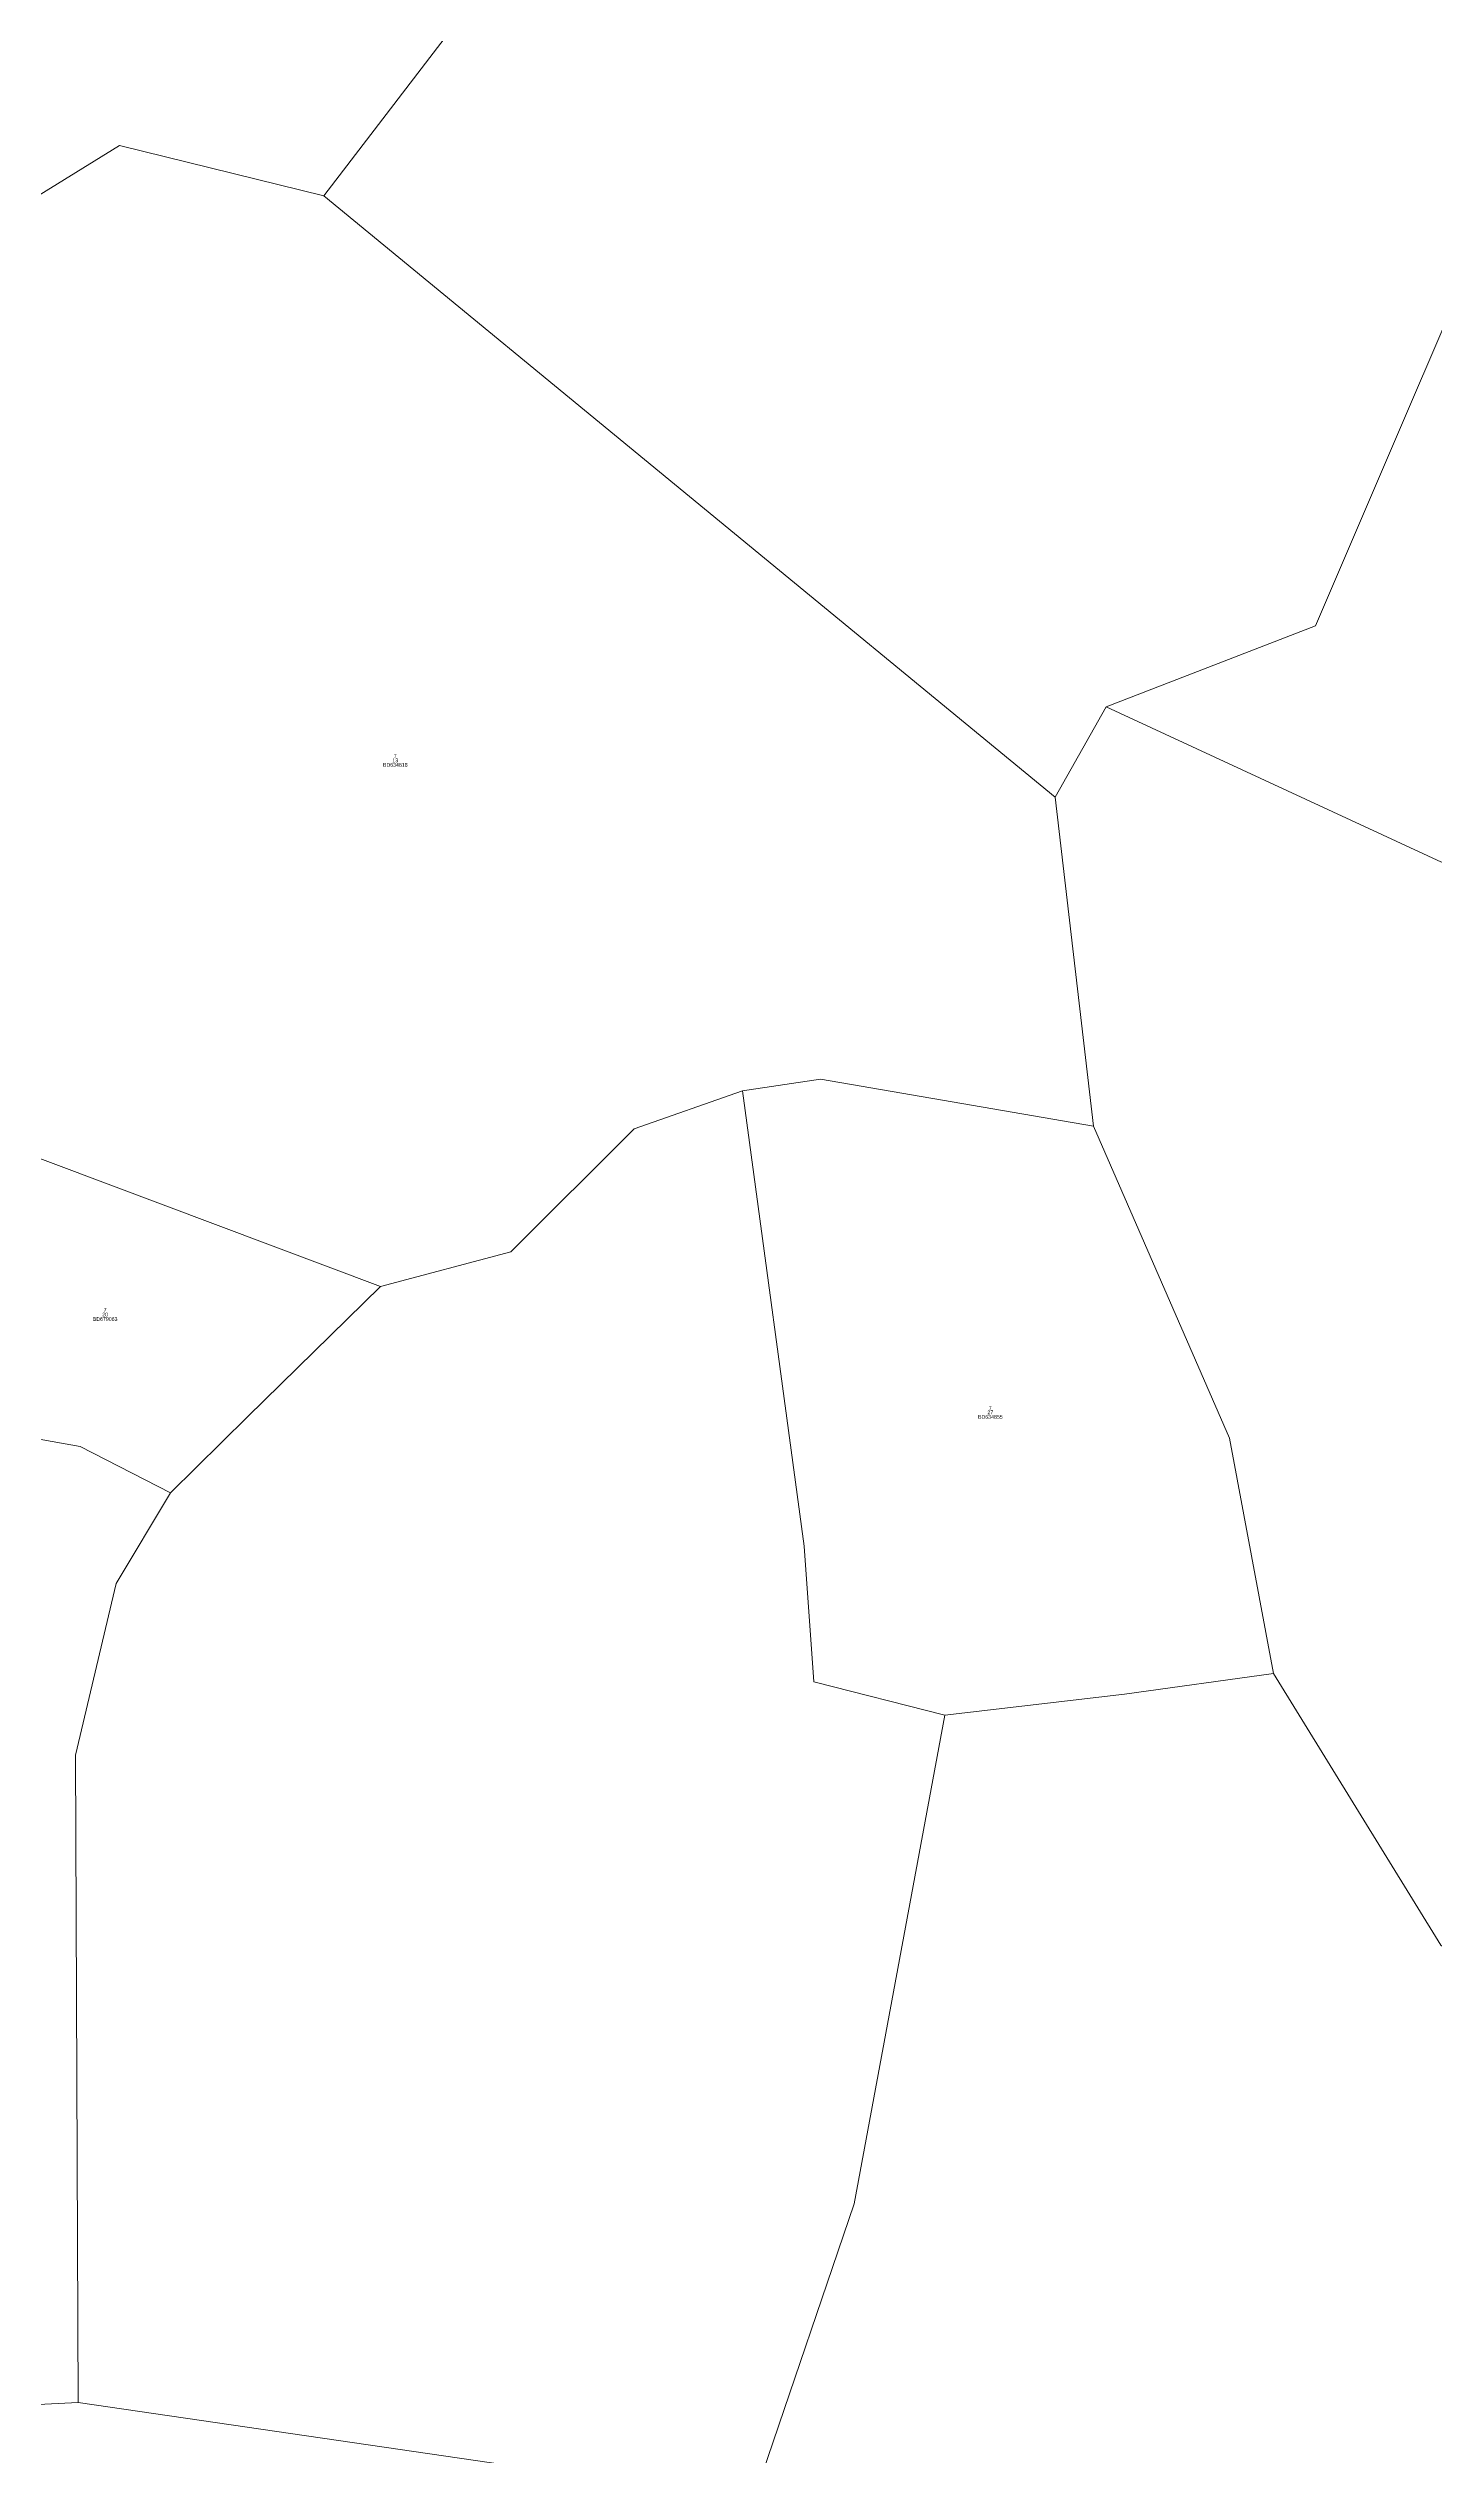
# Model space of a CAD drawing. Header units: metres. Extents: x 547915 to 556085, y 1814738 to 1822008.
# Drawn here: x 550730.6 to 550914.3, y 1819584.1 to 1819903.2 of the extents above; entities that cross this region are included whole.
import ezdxf
from ezdxf.enums import TextEntityAlignment as Align

# ---------------------------------------------------------------- set-up
doc = ezdxf.new("R2010")
doc.units = ezdxf.units.M
doc.header["$LTSCALE"] = 1.6
doc.layers.add('10', color=7, linetype='Continuous', lineweight=13)
doc.layers.add('23', color=7, linetype='Continuous', lineweight=13)
doc.layers.add('20', color=7, linetype='Continuous')

msp = doc.modelspace()

# ---------------------------------------------------------------- linework, layer by layer
at = {"layer": '10'}
for p, q in [((550767.1, 1819883.63), (550864.01, 1819803.92)), ((550774.61, 1819739.05), (550718.3, 1819760.2))]:
    msp.add_line(p, q, dxfattribs=at)
for points in [[(550767.1, 1819883.63), (550784.18, 1819905.95), (550788.59, 1819915.39), (550813.18, 1819959.67), (550820.25, 1819959.29), (550828.3, 1819992.45)], [(550870.77, 1819815.91), (550898.5, 1819826.62), (550927.04, 1819893.22), (550980.62, 1819900.7)], [(550767.1, 1819883.63), (550740.01, 1819890.3), (550726.95, 1819882.2)], [(550892.91, 1819687.77), (550887.08, 1819718.96), (550869.08, 1819760.31), (550864.01, 1819803.92), (550870.77, 1819815.91)], [(550987.37, 1819783.4), (550964.56, 1819792.6), (550941.48, 1819792.91), (550931.2, 1819796.63), (550915.21, 1819795.3), (550870.77, 1819815.91)], [(550822.55, 1819765.02), (550832.91, 1819766.53), (550869.08, 1819760.31)], [(550774.61, 1819739.05), (550791.86, 1819743.67), (550808.21, 1819759.97), (550822.55, 1819765.02)], [(550822.55, 1819765.02), (550830.72, 1819704.64), (550832.03, 1819686.69), (550849.39, 1819682.27)], [(550746.75, 1819711.72), (550756.95, 1819721.81), (550774.61, 1819739.05)], [(550746.75, 1819711.72), (550734.81, 1819717.87), (550712.22, 1819721.87), (550704.01, 1819691.15)], [(550746.75, 1819711.72), (550739.55, 1819699.7), (550734.16, 1819676.97), (550734.53, 1819591.17)], [(550849.39, 1819682.27), (550873.17, 1819685.03), (550892.91, 1819687.77)], [(550892.91, 1819687.77), (550915.11, 1819651.79), (550944.41, 1819631.72), (550961.87, 1819622.96), (550954.15, 1819590.58)], [(550825.2, 1819581.81), (550837.35, 1819617.5), (550849.39, 1819682.27)]]:
    msp.add_lwpolyline(points, dxfattribs=at)
at = {"layer": '23'}
msp.add_line((550704.61, 1819589.61), (550734.53, 1819591.17), dxfattribs=at)
msp.add_lwpolyline([(550734.53, 1819591.17), (550799.28, 1819581.72), (550825.2, 1819581.81)], dxfattribs=at)

# ---------------------------------------------------------------- texts
at = {"layer": '20'}
for s, p in [('BD634818', (550776.555, 1819807.95)), ('BD679063', (550738.11, 1819734.51)), ('BD634855', (550855.41, 1819721.54))]:
    msp.add_text(s, height=0.5, dxfattribs=at).set_placement(p, align=Align.CENTER)
for s, width, p in [('13', 0.95, (550776.555, 1819808.55)), ('7', 0.9, (550776.55, 1819809.15)), ('20', 0.95, (550738.105, 1819735.11)), ('7', 0.9, (550738.1, 1819735.71)), ('27', 0.95, (550855.405, 1819722.14)), ('7', 0.9, (550855.4, 1819722.74))]:
    msp.add_text(s, height=0.5, dxfattribs=dict(at, width=width)).set_placement(p, align=Align.CENTER)

doc.saveas('drawing.dxf')
